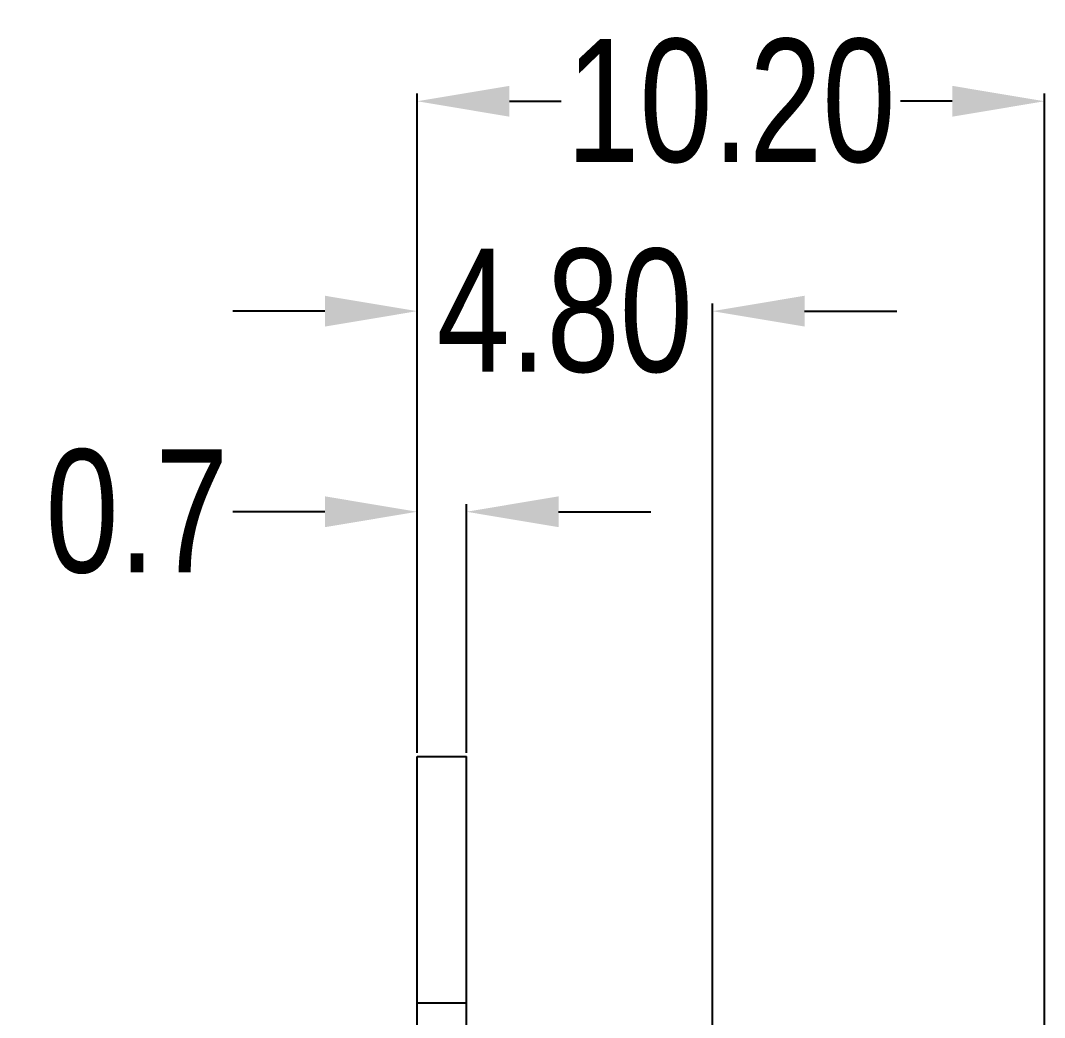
# Model space of a CAD drawing. Header units: inches. Extents: x -190 to 160, y -110 to 38.
# Drawn here: x -18.8 to -2.15, y -4.63 to 11.58 of the extents above; entities that cross this region are included whole.
import ezdxf

# ---------------------------------------------------------------- set-up
doc = ezdxf.new("R2010")
doc.units = ezdxf.units.IN
doc.header["$LTSCALE"] = 1.21
doc.header["$MEASUREMENT"] = 0
doc.header["$PDMODE"] = 3
doc.header["$PDSIZE"] = 0.3125
doc.layers.get('0').update_dxf_attribs({"linetype": 'CONTINUOUS'})
doc.layers.get('Defpoints').update_dxf_attribs({"linetype": 'CONTINUOUS'})
doc.layers.add('DIM', color=3, linetype='CONTINUOUS')
doc.styles.get("Standard").update_dxf_attribs({"font": 'txt', "width": 0.8})
doc.dimstyles.get("Standard").update_dxf_attribs({"dimtxt": 0.15625, "dimasz": 0.1875, "dimexe": 0.125, "dimexo": 0.0625, "dimgap": 0.09, "dimtad": 0, "dimtih": 1, "dimtoh": 1, "dimzin": 4, "dimdsep": 46, "dimtxsty": 'STANDARD', "dimblk": '_FILLED', "dimblk1": '_FILLED', "dimblk2": '_FILLED', "dimcen": 0.09, "dimazin": 1, "dimtp": 0.01, "dimtm": 0.01, "dimtfac": 1, "dimtofl": 0, "dimtmove": 0, "dimatfit": 3, "dimldrblk": '_FILLED', "dimfxl": 1, "dimtolj": 1, "dimtzin": 4, "dimarcsym": 0})

# ---------------------------------------------------------------- blocks, each defined once
blk = doc.blocks.new('_FILLED')
at = {"color": 0, "linetype": 'ByBlock'}
blk.add_solid([(0, 0), (-1, 0.167), (-1, -0.167)], dxfattribs=at)
blk = doc.blocks.new('*D9')
at = {"layer": 'Defpoints', "color": 0}
for p in [(-12.35, 3.592), (-12.35, -0.387), (-11.55, -0.387)]:
    blk.add_point(p, dxfattribs=at)
at = {"layer": 'DIM', "color": 0, "lineweight": -2}
for p, q in [((-12.35, -0.324), (-12.35, 3.717)), ((-11.55, -0.324), (-11.55, 3.717)), ((-13.85, 3.592), (-15.35, 3.592)), ((-10.05, 3.592), (-8.55, 3.592))]:
    blk.add_line(p, q, dxfattribs=at)
at = {"layer": 'DIM', "color": 0, "lineweight": -2, "xscale": 1.5, "yscale": 1.5, "zscale": 1.5}
blk.add_blockref('_FILLED', (-12.35, 3.592), dxfattribs=at)
at = {"layer": 'DIM', "color": 0, "lineweight": -2, "xscale": 1.5, "yscale": 1.5, "zscale": 1.5, "rotation": 180}
blk.add_blockref('_FILLED', (-11.55, 3.592), dxfattribs=at)
at = {"layer": 'DIM', "color": 0, "insert": (-16.907, 3.592), "char_height": 2, "attachment_point": 5}
blk.add_mtext('\\A1;0.7', dxfattribs=at)
blk = doc.blocks.new('*D10')
at = {"layer": 'Defpoints', "color": 0}
for p in [(-12.35, 6.852), (-12.35, -0.387), (-7.55, -4.897)]:
    blk.add_point(p, dxfattribs=at)
at = {"layer": 'DIM', "color": 0, "lineweight": -2}
for p, q in [((-13.85, 6.852), (-15.35, 6.852)), ((-12.35, -0.324), (-12.35, 6.977)), ((-7.55, -4.834), (-7.55, 6.977)), ((-6.05, 6.852), (-4.55, 6.852))]:
    blk.add_line(p, q, dxfattribs=at)
at = {"layer": 'DIM', "color": 0, "lineweight": -2, "xscale": 1.5, "yscale": 1.5, "zscale": 1.5}
blk.add_blockref('_FILLED', (-12.35, 6.852), dxfattribs=at)
at = {"layer": 'DIM', "color": 0, "lineweight": -2, "xscale": 1.5, "yscale": 1.5, "zscale": 1.5, "rotation": 180}
blk.add_blockref('_FILLED', (-7.55, 6.852), dxfattribs=at)
at = {"layer": 'DIM', "color": 0, "insert": (-9.95, 6.852), "char_height": 2, "attachment_point": 5}
blk.add_mtext('\\A1;4.80', dxfattribs=at)
blk = doc.blocks.new('*D11')
at = {"layer": 'Defpoints', "color": 0}
for p in [(-12.35, 10.263), (-12.35, -0.387), (-2.15, -4.997)]:
    blk.add_point(p, dxfattribs=at)
at = {"layer": 'DIM', "color": 0, "lineweight": -2}
for p, q in [((-12.35, -0.324), (-12.35, 10.388)), ((-2.15, -4.934), (-2.15, 10.388)), ((-10.85, 10.263), (-10.007, 10.263)), ((-3.65, 10.263), (-4.493, 10.263))]:
    blk.add_line(p, q, dxfattribs=at)
at = {"layer": 'DIM', "color": 0, "lineweight": -2, "xscale": 1.5, "yscale": 1.5, "zscale": 1.5, "rotation": 180}
blk.add_blockref('_FILLED', (-12.35, 10.263), dxfattribs=at)
at = {"layer": 'DIM', "color": 0, "lineweight": -2, "xscale": 1.5, "yscale": 1.5, "zscale": 1.5}
blk.add_blockref('_FILLED', (-2.15, 10.263), dxfattribs=at)
at = {"layer": 'DIM', "color": 0, "insert": (-7.25, 10.263), "char_height": 2, "attachment_point": 5}
blk.add_mtext('\\A1;10.20', dxfattribs=at)

msp = doc.modelspace()

# ---------------------------------------------------------------- linework, layer by layer
at = {"color": 7, "linetype": 'Continuous'}
for p, q in [((-12.35, -75.487), (-12.35, -0.387)), ((-12.35, -0.387), (-11.55, -0.387)), ((-11.55, -75.487), (-11.55, -0.387)), ((-12.35, -4.387), (-11.55, -4.387))]:
    msp.add_line(p, q, dxfattribs=at)

# ---------------------------------------------------------------- dimensions: what is measured, and where the dimension line sits
at = {"layer": 'DIM'}
for base, p1, picture, middle in [((-12.35, 10.263), (-2.15, -4.997), '*D11', (-7.25, 10.263)), ((-12.35, 6.852), (-7.55, -4.897), '*D10', (-9.95, 6.852))]:
    dim = msp.add_linear_dim(base=base, p1=p1, p2=(-12.35, -0.387), dimstyle='STANDARD', override={"dimtxt": 2, "dimasz": 1.5, "dimtih": 0, "dimzin": 0, "dimcen": 0.198, "dimadec": 0, "dimazin": 0, "dimtp": 0, "dimtm": 0, "dimtdec": 4, "dimtzin": 0}, dxfattribs=at)
    dim.commit()
    dim.dimension.update_dxf_attribs({"geometry": picture, "text_midpoint": middle})
dim = msp.add_linear_dim(base=(-12.35, 3.592), p1=(-11.55, -0.387), p2=(-12.35, -0.387), text='0.7', dimstyle='STANDARD', override={"dimtxt": 2, "dimasz": 1.5, "dimtih": 0, "dimzin": 0, "dimcen": 0.198, "dimadec": 0, "dimazin": 0, "dimtp": 0, "dimtm": 0, "dimtdec": 4, "dimtzin": 0}, dxfattribs=at)
dim.commit()
dim.dimension.update_dxf_attribs({"geometry": '*D9', "text_midpoint": (-16.907, 3.592)})

doc.saveas('drawing.dxf')
